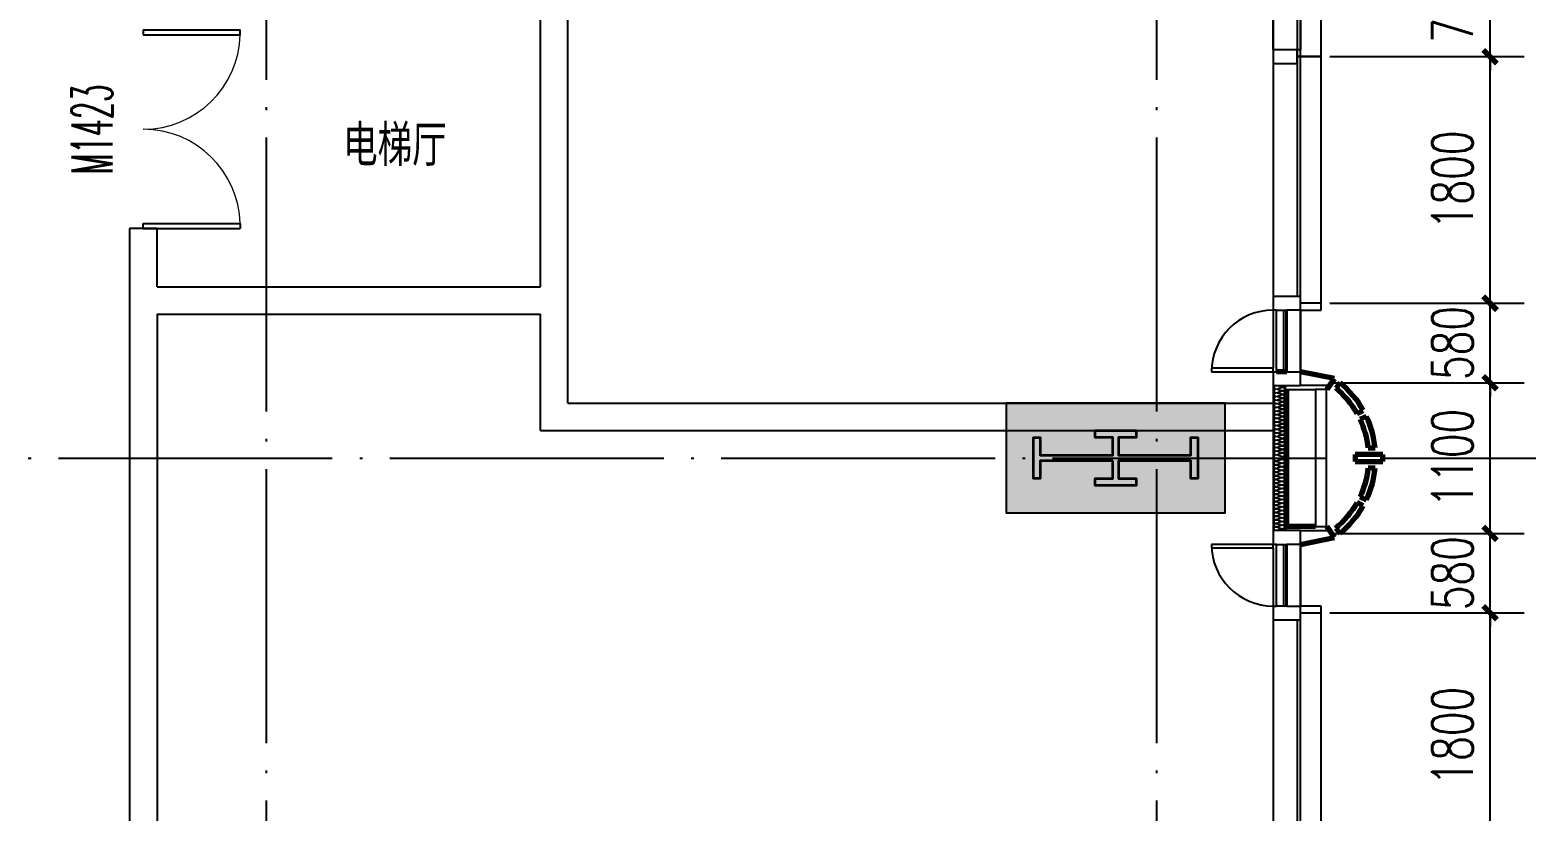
# Model space of a CAD drawing. Header units: millimetres. Extents: x 11476074 to 24729458, y -1239991 to 2813188.
# Drawn here: x 12596069 to 12606994, y 386337 to 392038 of the extents above; entities that cross this region are included whole.
import ezdxf

# ---------------------------------------------------------------- set-up
doc = ezdxf.new("R2010")
doc.units = ezdxf.units.MM
doc.header["$LTSCALE"] = 1000
doc.linetypes.add('DOTE', pattern=[2.42, 2, -0.2, 0.02, -0.2])
for name, color, linetype in [('A-ANNO-DIMS', 3, 'Continuous'), ('A-ANNO-TEXT', 7, 'Continuous'), ('A-AXIS', 18, 'DOTE'), ('A-DETL-0001', 1, 'Continuous'), ('A-DOOR', 2, 'Continuous'), ('A-GLAZ', 4, 'Continuous'), ('A-WALL', 5, 'Continuous'), ('A-WIND-IDEN', 211, 'Continuous'), ('CURTWALL', 4, 'Continuous'), ('G-RCZ-CONLine', 5, 'Continuous'), ('PUB_HATCH', 8, 'Continuous'), ('排水沟', 133, 'Continuous')]:
    doc.layers.add(name, color=color, linetype=linetype)
for name, color, linetype, lineweight in [('A-GENM', 2, 'Continuous', 70), ('A-GENM-PROJ', 2, 'Continuous', 25), ('A-GLAZ-PROJ', 2, 'Continuous', 25), ('钢柱', 51, 'Continuous', 35)]:
    doc.layers.add(name, color=color, linetype=linetype, lineweight=lineweight)
doc.styles.add('_TCH_DIM_T3', font='SIMPLEX', dxfattribs={"width": 0.705882, "bigfont": 'GBCBIG'})
doc.styles.add('_TCH_WINDOW', font='SIMPLEX', dxfattribs={"width": 0.7, "bigfont": 'GBCBIG'})
doc.styles.add('TITXV', font='', dxfattribs={"width": 0.7})
doc.styles.get('TITXV').set_extended_font_data('SimSun')
doc.dimstyles.new('_TCH_ARCH&&100', dxfattribs={"dimtxt": 297.5, "dimasz": 100, "dimexe": 250, "dimexo": 300, "dimgap": 126.25, "dimtad": 1, "dimdec": 0, "dimzin": 0, "dimdsep": 46, "dimtxsty": '_TCH_DIM_T3', "dimblk": 'ARCHTICK', "dimcen": 0.09, "dimclrt": 7, "dimazin": 2, "dimtfac": 1, "dimtdec": 0, "dimtix": 1, "dimtmove": 2, "dimatfit": 3, "dimfxl": 0, "dimtolj": 1, "dimtzin": 0, "dimarcsym": 0})

# ---------------------------------------------------------------- blocks, each defined once
blk = doc.blocks.new('_ArchTick')
at = {"color": 0, "linetype": 'ByBlock', "const_width": 0.4}
blk.add_lwpolyline([(-0.5, -0.5), (0.5, 0.5)], dxfattribs=at)
blk = doc.blocks.new('*D5844')
at = {"layer": 'A-ANNO-DIMS', "color": 0, "lineweight": -2, "transparency": 16777216}
for p, q in [((12605840, 690189), (12607261, 690189)), ((12607011, 688389), (12607011, 690189)), ((12605840, 688389), (12607261, 688389))]:
    blk.add_line(p, q, dxfattribs=at)
at = {"layer": 'Defpoints', "color": 0, "transparency": 16777216}
for p in [(12605540, 690189), (12607011, 690189), (12605540, 688389)]:
    blk.add_point(p, dxfattribs=at)
at = {"layer": 'A-ANNO-DIMS', "color": 0, "lineweight": -2, "transparency": 16777216, "xscale": 100, "yscale": 100, "zscale": 100}
for p, rotation in [((12607011, 690189), 90), ((12607011, 688389), 270)]:
    blk.add_blockref('_ArchTick', p, dxfattribs=dict(at, rotation=rotation))
at = {"layer": 'A-ANNO-DIMS', "color": 7, "transparency": 16777216, "insert": (12606736, 689289), "char_height": 297.5, "attachment_point": 5, "rotation": 90, "style": '_TCH_DIM_T3'}
blk.add_mtext('\\A1;1800', dxfattribs=at)
blk = doc.blocks.new('*D5845')
at = {"layer": 'A-ANNO-DIMS', "color": 0, "lineweight": -2, "transparency": 16777216}
for p, q in [((12607011, 690769), (12607011, 690869)), ((12605840, 690769), (12607261, 690769)), ((12607011, 690189), (12607011, 690769)), ((12605840, 690189), (12607261, 690189)), ((12607011, 690189), (12607011, 690089))]:
    blk.add_line(p, q, dxfattribs=at)
at = {"layer": 'Defpoints', "color": 0, "transparency": 16777216}
for p in [(12605540, 690769), (12607011, 690769), (12605540, 690189)]:
    blk.add_point(p, dxfattribs=at)
at = {"layer": 'A-ANNO-DIMS', "color": 0, "lineweight": -2, "transparency": 16777216, "xscale": 100, "yscale": 100, "zscale": 100}
for p, rotation in [((12607011, 690769), 270), ((12607011, 690189), 90)]:
    blk.add_blockref('_ArchTick', p, dxfattribs=dict(at, rotation=rotation))
at = {"layer": 'A-ANNO-DIMS', "color": 7, "transparency": 16777216, "insert": (12606736, 690479), "char_height": 297.5, "attachment_point": 5, "rotation": 90, "style": '_TCH_DIM_T3'}
blk.add_mtext('\\A1;580', dxfattribs=at)
blk = doc.blocks.new('*D5846')
at = {"layer": 'A-ANNO-DIMS', "color": 0, "lineweight": -2, "transparency": 16777216}
for p, q in [((12605840, 691869), (12607261, 691869)), ((12607011, 690769), (12607011, 691869)), ((12605840, 690769), (12607261, 690769))]:
    blk.add_line(p, q, dxfattribs=at)
at = {"layer": 'Defpoints', "color": 0, "transparency": 16777216}
for p in [(12605540, 691869), (12607011, 691869), (12605540, 690769)]:
    blk.add_point(p, dxfattribs=at)
at = {"layer": 'A-ANNO-DIMS', "color": 0, "lineweight": -2, "transparency": 16777216, "xscale": 100, "yscale": 100, "zscale": 100}
for p, rotation in [((12607011, 691869), 90), ((12607011, 690769), 270)]:
    blk.add_blockref('_ArchTick', p, dxfattribs=dict(at, rotation=rotation))
at = {"layer": 'A-ANNO-DIMS', "color": 7, "transparency": 16777216, "insert": (12606736, 691319), "char_height": 297.5, "attachment_point": 5, "rotation": 90, "style": '_TCH_DIM_T3'}
blk.add_mtext('\\A1;1100', dxfattribs=at)
blk = doc.blocks.new('*D5847')
at = {"layer": 'A-ANNO-DIMS', "color": 0, "lineweight": -2, "transparency": 16777216}
for p, q in [((12607011, 692449), (12607011, 692549)), ((12605840, 692449), (12607261, 692449)), ((12607011, 691869), (12607011, 692449)), ((12605840, 691869), (12607261, 691869)), ((12607011, 691869), (12607011, 691769))]:
    blk.add_line(p, q, dxfattribs=at)
at = {"layer": 'Defpoints', "color": 0, "transparency": 16777216}
for p in [(12605540, 692449), (12607011, 692449), (12605540, 691869)]:
    blk.add_point(p, dxfattribs=at)
at = {"layer": 'A-ANNO-DIMS', "color": 0, "lineweight": -2, "transparency": 16777216, "xscale": 100, "yscale": 100, "zscale": 100}
for p, rotation in [((12607011, 692449), 270), ((12607011, 691869), 90)]:
    blk.add_blockref('_ArchTick', p, dxfattribs=dict(at, rotation=rotation))
at = {"layer": 'A-ANNO-DIMS', "color": 7, "transparency": 16777216, "insert": (12606736, 692159), "char_height": 297.5, "attachment_point": 5, "rotation": 90, "style": '_TCH_DIM_T3'}
blk.add_mtext('\\A1;580', dxfattribs=at)
blk = doc.blocks.new('*D5848')
at = {"layer": 'A-ANNO-DIMS', "color": 0, "lineweight": -2, "transparency": 16777216}
for p, q in [((12605840, 694249), (12607261, 694249)), ((12607011, 692449), (12607011, 694249)), ((12605840, 692449), (12607261, 692449))]:
    blk.add_line(p, q, dxfattribs=at)
at = {"layer": 'Defpoints', "color": 0, "transparency": 16777216}
for p in [(12605540, 694249), (12607011, 694249), (12605540, 692449)]:
    blk.add_point(p, dxfattribs=at)
at = {"layer": 'A-ANNO-DIMS', "color": 0, "lineweight": -2, "transparency": 16777216, "xscale": 100, "yscale": 100, "zscale": 100}
for p, rotation in [((12607011, 694249), 90), ((12607011, 692449), 270)]:
    blk.add_blockref('_ArchTick', p, dxfattribs=dict(at, rotation=rotation))
at = {"layer": 'A-ANNO-DIMS', "color": 7, "transparency": 16777216, "insert": (12606736, 693349), "char_height": 297.5, "attachment_point": 5, "rotation": 90, "style": '_TCH_DIM_T3'}
blk.add_mtext('\\A1;1800', dxfattribs=at)
blk = doc.blocks.new('*D5849')
at = {"layer": 'A-ANNO-DIMS', "color": 0, "lineweight": -2, "transparency": 16777216}
for p, q in [((12607011, 694989), (12607011, 695089)), ((12605840, 694989), (12607261, 694989)), ((12607011, 694249), (12607011, 694989)), ((12605840, 694249), (12607261, 694249)), ((12607011, 694249), (12607011, 694149))]:
    blk.add_line(p, q, dxfattribs=at)
at = {"layer": 'Defpoints', "color": 0, "transparency": 16777216}
for p in [(12605540, 694989), (12607011, 694989), (12605540, 694249)]:
    blk.add_point(p, dxfattribs=at)
at = {"layer": 'A-ANNO-DIMS', "color": 0, "lineweight": -2, "transparency": 16777216, "xscale": 100, "yscale": 100, "zscale": 100}
for p, rotation in [((12607011, 694989), 270), ((12607011, 694249), 90)]:
    blk.add_blockref('_ArchTick', p, dxfattribs=dict(at, rotation=rotation))
at = {"layer": 'A-ANNO-DIMS', "color": 7, "transparency": 16777216, "insert": (12606736, 694619), "char_height": 297.5, "attachment_point": 5, "rotation": 90, "style": '_TCH_DIM_T3'}
blk.add_mtext('\\A1;740', dxfattribs=at)
blk = doc.blocks.new('FO-Exterior Column FULL - FO-Exterior Column FULL-4205893-850_L52 HOTEL')
at = {"layer": 'A-GENM'}
for p, q in [((-500, 110), (-500, 100)), ((-500, -110), (-500, 110)), ((630, 100), (630, 175)), ((-630, 0), (-580, -249)), ((-500, 100), (500, 100)), ((580, -249), (630, 0)), ((-580, -249), (-502, -194)), ((502, -194), (580, -249)), ((-511, -258), (-550, -289)), ((550, -289), (511, -258)), ((-348, -458), (-324, -414)), ((-283, -436), (-304, -481)), ((25, -400), (-25, -400)), ((-25, -400), (-25, -600)), ((25, -600), (25, -400)), ((304, -481), (283, -436)), ((324, -414), (348, -458)), ((-75, -545), (-75, -495)), ((75, -495), (75, -545)), ((-25, -600), (25, -600))]:
    blk.add_line(p, q, dxfattribs=at)
for centre, radius, start, end in [((-505, -190), 5, 305.3214, 316.3661), ((-505, -190), 5, 349.0665, 0), ((0, 162), 711, 219.3894, 240.6554), ((0, 162), 661, 219.3893, 240.6554), ((0, 162), 661, 299.3446, 320.6107), ((0, 162), 711, 299.3446, 320.6106), ((0, 162), 661, 244.6842, 263.483), ((0, 162), 661, 276.517, 295.3158), ((0, 162), 711, 244.6842, 263.943), ((0, 162), 711, 276.057, 295.3158)]:
    blk.add_arc(centre, radius, start, end, dxfattribs=at)
blk = doc.blocks.new('FO-Vision _ Louver_updated - 150 Spacing -HOTEL 1000 SPAN-4956731-850_L52 HOTEL')
at = {"layer": 'A-GENM-PROJ'}
blk.add_line((1125, 0), (675, 0), dxfattribs=at)
at = {"layer": 'A-GLAZ'}
for p, q in [((1125, 125), (675, 125)), ((-1175, 25), (-1125, 25)), ((575, 25), (-1175, 25)), ((-1175, 25), (-1175, 0)), ((-1175, 0), (625, 0)), ((625, 0), (625, -150)), ((675, 105), (1125, 105)), ((675, -150), (675, 0)), ((625, -150), (675, -150))]:
    blk.add_line(p, q, dxfattribs=at)
at = {"layer": 'A-GLAZ-PROJ'}
for p, q in [((575, 200), (-1125, 200)), ((-1175, -150), (-1175, 0)), ((-1175, -150), (625, -150))]:
    blk.add_line(p, q, dxfattribs=at)
blk = doc.blocks.new('FO-Vision _ Louver_updated - 150 Spacing -HOTEL 1000 SPAN-4956676-850_L52 HOTEL')
at = {"layer": 'A-GENM-PROJ'}
blk.add_line((675, 0), (1125, 0), dxfattribs=at)
at = {"layer": 'A-GLAZ'}
for p, q in [((675, 150), (625, 150)), ((625, 150), (625, 0)), ((675, 0), (675, 150)), ((625, 0), (-1175, 0)), ((-1175, 0), (-1175, -25)), ((-1125, -25), (-1175, -25)), ((-1175, -25), (575, -25)), ((1125, -105), (675, -105)), ((675, -125), (1125, -125))]:
    blk.add_line(p, q, dxfattribs=at)
at = {"layer": 'A-GLAZ-PROJ'}
for p, q in [((-1175, 0), (-1175, 150)), ((625, 150), (-1175, 150)), ((-1125, -200), (575, -200))]:
    blk.add_line(p, q, dxfattribs=at)
blk = doc.blocks.new('FO-Vision Panels - 1000 spandrel-4496464-850_L52 HOTEL')
at = {"layer": 'A-GLAZ'}
for p, q in [((-370, 25), (-320, 25)), ((370, 25), (-370, 25)), ((-370, 25), (-370, 0)), ((-370, 0), (370, 0)), ((320, 25), (370, 25)), ((370, 0), (370, 25))]:
    blk.add_line(p, q, dxfattribs=at)
at = {"layer": 'A-GLAZ-PROJ'}
for p, q in [((320, 200), (-320, 200)), ((-370, -150), (-370, 0)), ((370, 0), (370, -150)), ((-370, -150), (370, -150))]:
    blk.add_line(p, q, dxfattribs=at)
blk = doc.blocks.new('GP_POLY FOSHAN_SHELL_rvt-2-200_L05-13_ 16-25')
at = {"layer": 'A-DETL-0001'}
for p, q in [((-14675, 45280), (-14850, 45280)), ((-14850, 45280), (-14850, 45180)), ((-14675, 45180), (-14675, 45280)), ((-14850, 45180), (-14675, 45180)), ((-14650, 43480), (-14850, 43480)), ((-14850, 43480), (-14850, 43380)), ((-14825, 43380), (-14850, 43380)), ((-14850, 43380), (-14850, 42955)), ((-14825, 43380), (-14750, 43380)), ((-14825, 42930), (-14825, 43380)), ((-14750, 43380), (-14750, 42930)), ((-14650, 43380), (-14750, 43380)), ((-14650, 43380), (-14650, 43480)), ((-14650, 42930), (-14650, 43380)), ((-14850, 42955), (-15300, 42955)), ((-15300, 42955), (-15300, 42930)), ((-14850, 42930), (-14850, 42955)), ((-15300, 42930), (-14850, 42930)), ((-14850, 42930), (-14850, 42830)), ((-14850, 42930), (-14825, 42930)), ((-14850, 42830), (-14850, 42300)), ((-14850, 42830), (-14650, 42830)), ((-14750, 42930), (-14825, 42930)), ((-14750, 42930), (-14825, 42930)), ((-14760, 42300), (-14760, 42830)), ((-14750, 42930), (-14650, 42930)), ((-14750, 42930), (-14650, 42930)), ((-14650, 42830), (-14650, 42930)), ((-14437, 42830), (-14650, 42830)), ((-14458, 42800), (-14437, 42830)), ((-14760, 42800), (-14540, 42800)), ((-14460, 42800), (-14540, 42800)), ((-14540, 42800), (-14540, 42300)), ((-14460, 42800), (-14458, 42800)), ((-14460, 42300), (-14460, 42800)), ((-14850, 42300), (-14850, 41770)), ((-14760, 41770), (-14760, 42300)), ((-14540, 42300), (-14540, 41800)), ((-14460, 41800), (-14460, 42300)), ((-14650, 41770), (-14850, 41770)), ((-14850, 41770), (-14850, 41670)), ((-14540, 41800), (-14760, 41800)), ((-14650, 41770), (-14437, 41770)), ((-14650, 41670), (-14650, 41770)), ((-14540, 41800), (-14460, 41800)), ((-14458, 41800), (-14460, 41800)), ((-14437, 41770), (-14458, 41800)), ((-15300, 41670), (-15300, 41645)), ((-14850, 41670), (-15300, 41670)), ((-15300, 41645), (-14850, 41645)), ((-14825, 41670), (-14850, 41670)), ((-14850, 41645), (-14850, 41670)), ((-14850, 41645), (-14850, 41220)), ((-14825, 41670), (-14750, 41670)), ((-14825, 41220), (-14825, 41670)), ((-14650, 41670), (-14750, 41670)), ((-14750, 41670), (-14750, 41220)), ((-14650, 41220), (-14650, 41670)), ((-14850, 41220), (-14850, 41120)), ((-14850, 41220), (-14825, 41220)), ((-14750, 41220), (-14825, 41220)), ((-14750, 41220), (-14650, 41220)), ((-14650, 41120), (-14650, 41220)), ((-14850, 41120), (-14650, 41120))]:
    blk.add_line(p, q, dxfattribs=at)
for centre, start, end in [((-14850, 42930), 90, 179.9851), ((-14850, 41670), 180.0149, 270)]:
    blk.add_arc(centre, 450, start, end, dxfattribs=at)
for points in [[(-14832, 42830), (-14838, 42830), (-14852, 42817), (-14838, 42803), (-14832, 42803)], [(-14778, 42817), (-14797, 42817), (-14813, 42830), (-14832, 42830)], [(-14765, 42830), (-14765, 42824), (-14772, 42817), (-14778, 42817)], [(-14832, 42803), (-14838, 42803), (-14852, 42790), (-14838, 42777), (-14832, 42777)], [(-14832, 42777), (-14838, 42777), (-14852, 42763), (-14838, 42750), (-14832, 42750)], [(-14832, 42750), (-14838, 42750), (-14852, 42737), (-14838, 42723), (-14832, 42723)], [(-14832, 42723), (-14838, 42723), (-14852, 42710), (-14838, 42697), (-14832, 42697)], [(-14832, 42803), (-14813, 42803), (-14797, 42817), (-14778, 42817)], [(-14778, 42790), (-14797, 42790), (-14813, 42803), (-14832, 42803)], [(-14832, 42777), (-14813, 42777), (-14797, 42790), (-14778, 42790)], [(-14778, 42763), (-14797, 42763), (-14813, 42777), (-14832, 42777)], [(-14832, 42750), (-14813, 42750), (-14797, 42763), (-14778, 42763)], [(-14778, 42737), (-14797, 42737), (-14813, 42750), (-14832, 42750)], [(-14832, 42723), (-14813, 42723), (-14797, 42737), (-14778, 42737)], [(-14778, 42710), (-14797, 42710), (-14813, 42723), (-14832, 42723)], [(-14778, 42817), (-14772, 42817), (-14758, 42803), (-14772, 42790), (-14778, 42790)], [(-14778, 42790), (-14772, 42790), (-14758, 42777), (-14772, 42763), (-14778, 42763)], [(-14778, 42763), (-14772, 42763), (-14758, 42750), (-14772, 42737), (-14778, 42737)], [(-14778, 42737), (-14772, 42737), (-14758, 42723), (-14772, 42710), (-14778, 42710)], [(-14832, 42697), (-14838, 42697), (-14852, 42683), (-14838, 42670), (-14832, 42670)], [(-14832, 42670), (-14838, 42670), (-14852, 42657), (-14838, 42643), (-14832, 42643)], [(-14832, 42643), (-14838, 42643), (-14852, 42630), (-14838, 42617), (-14832, 42617)], [(-14832, 42617), (-14838, 42617), (-14852, 42603), (-14838, 42590), (-14832, 42590)], [(-14832, 42697), (-14813, 42697), (-14797, 42710), (-14778, 42710)], [(-14778, 42683), (-14797, 42683), (-14813, 42697), (-14832, 42697)], [(-14832, 42670), (-14813, 42670), (-14797, 42683), (-14778, 42683)], [(-14778, 42657), (-14797, 42657), (-14813, 42670), (-14832, 42670)], [(-14832, 42643), (-14813, 42643), (-14797, 42657), (-14778, 42657)], [(-14778, 42630), (-14797, 42630), (-14813, 42643), (-14832, 42643)], [(-14832, 42617), (-14813, 42617), (-14797, 42630), (-14778, 42630)], [(-14778, 42603), (-14797, 42603), (-14813, 42617), (-14832, 42617)], [(-14778, 42710), (-14772, 42710), (-14758, 42697), (-14772, 42683), (-14778, 42683)], [(-14778, 42683), (-14772, 42683), (-14758, 42670), (-14772, 42657), (-14778, 42657)], [(-14778, 42657), (-14772, 42657), (-14758, 42643), (-14772, 42630), (-14778, 42630)], [(-14778, 42630), (-14772, 42630), (-14758, 42617), (-14772, 42603), (-14778, 42603)], [(-14832, 42590), (-14838, 42590), (-14852, 42577), (-14838, 42563), (-14832, 42563)], [(-14832, 42563), (-14838, 42563), (-14852, 42550), (-14838, 42537), (-14832, 42537)], [(-14832, 42537), (-14838, 42537), (-14852, 42523), (-14838, 42510), (-14832, 42510)], [(-14832, 42510), (-14838, 42510), (-14852, 42497), (-14838, 42483), (-14832, 42483)], [(-14832, 42590), (-14813, 42590), (-14797, 42603), (-14778, 42603)], [(-14778, 42577), (-14797, 42577), (-14813, 42590), (-14832, 42590)], [(-14832, 42563), (-14813, 42563), (-14797, 42577), (-14778, 42577)], [(-14778, 42550), (-14797, 42550), (-14813, 42563), (-14832, 42563)], [(-14832, 42537), (-14813, 42537), (-14797, 42550), (-14778, 42550)], [(-14778, 42523), (-14797, 42523), (-14813, 42537), (-14832, 42537)], [(-14832, 42510), (-14813, 42510), (-14797, 42523), (-14778, 42523)], [(-14778, 42497), (-14797, 42497), (-14813, 42510), (-14832, 42510)], [(-14778, 42603), (-14772, 42603), (-14758, 42590), (-14772, 42577), (-14778, 42577)], [(-14778, 42577), (-14772, 42577), (-14758, 42563), (-14772, 42550), (-14778, 42550)], [(-14778, 42550), (-14772, 42550), (-14758, 42537), (-14772, 42523), (-14778, 42523)], [(-14778, 42523), (-14772, 42523), (-14758, 42510), (-14772, 42497), (-14778, 42497)], [(-14832, 42483), (-14838, 42483), (-14852, 42470), (-14838, 42457), (-14832, 42457)], [(-14832, 42457), (-14838, 42457), (-14852, 42443), (-14838, 42430), (-14832, 42430)], [(-14832, 42430), (-14838, 42430), (-14852, 42417), (-14838, 42403), (-14832, 42403)], [(-14832, 42403), (-14838, 42403), (-14852, 42390), (-14838, 42377), (-14832, 42377)], [(-14832, 42483), (-14813, 42483), (-14797, 42497), (-14778, 42497)], [(-14778, 42470), (-14797, 42470), (-14813, 42483), (-14832, 42483)], [(-14832, 42457), (-14813, 42457), (-14797, 42470), (-14778, 42470)], [(-14778, 42443), (-14797, 42443), (-14813, 42457), (-14832, 42457)], [(-14832, 42430), (-14813, 42430), (-14797, 42443), (-14778, 42443)], [(-14778, 42417), (-14797, 42417), (-14813, 42430), (-14832, 42430)], [(-14832, 42403), (-14813, 42403), (-14797, 42417), (-14778, 42417)], [(-14778, 42390), (-14797, 42390), (-14813, 42403), (-14832, 42403)], [(-14832, 42377), (-14813, 42377), (-14797, 42390), (-14778, 42390)], [(-14778, 42497), (-14772, 42497), (-14758, 42483), (-14772, 42470), (-14778, 42470)], [(-14778, 42470), (-14772, 42470), (-14758, 42457), (-14772, 42443), (-14778, 42443)], [(-14778, 42443), (-14772, 42443), (-14758, 42430), (-14772, 42417), (-14778, 42417)], [(-14778, 42417), (-14772, 42417), (-14758, 42403), (-14772, 42390), (-14778, 42390)], [(-14778, 42390), (-14772, 42390), (-14758, 42377), (-14772, 42363), (-14778, 42363)], [(-14832, 42377), (-14838, 42377), (-14852, 42363), (-14838, 42350), (-14832, 42350)], [(-14832, 42350), (-14838, 42350), (-14852, 42337), (-14838, 42323), (-14832, 42323)], [(-14832, 42323), (-14838, 42323), (-14845, 42316), (-14845, 42310)], [(-14832, 42277), (-14838, 42277), (-14845, 42284), (-14845, 42290)], [(-14778, 42363), (-14797, 42363), (-14813, 42377), (-14832, 42377)], [(-14832, 42350), (-14813, 42350), (-14797, 42363), (-14778, 42363)], [(-14778, 42337), (-14797, 42337), (-14813, 42350), (-14832, 42350)], [(-14832, 42323), (-14813, 42323), (-14797, 42337), (-14778, 42337)], [(-14778, 42310), (-14797, 42310), (-14813, 42323), (-14832, 42323)], [(-14778, 42290), (-14797, 42290), (-14813, 42277), (-14832, 42277)], [(-14778, 42363), (-14772, 42363), (-14758, 42350), (-14772, 42337), (-14778, 42337)], [(-14778, 42337), (-14772, 42337), (-14758, 42323), (-14772, 42310), (-14778, 42310)], [(-14778, 42263), (-14772, 42263), (-14758, 42277), (-14772, 42290), (-14778, 42290)], [(-14832, 42250), (-14838, 42250), (-14852, 42263), (-14838, 42277), (-14832, 42277)], [(-14832, 42223), (-14838, 42223), (-14852, 42237), (-14838, 42250), (-14832, 42250)], [(-14832, 42197), (-14838, 42197), (-14852, 42210), (-14838, 42223), (-14832, 42223)], [(-14832, 42170), (-14838, 42170), (-14852, 42183), (-14838, 42197), (-14832, 42197)], [(-14832, 42277), (-14813, 42277), (-14797, 42263), (-14778, 42263)], [(-14778, 42263), (-14797, 42263), (-14813, 42250), (-14832, 42250)], [(-14832, 42250), (-14813, 42250), (-14797, 42237), (-14778, 42237)], [(-14778, 42237), (-14797, 42237), (-14813, 42223), (-14832, 42223)], [(-14832, 42223), (-14813, 42223), (-14797, 42210), (-14778, 42210)], [(-14778, 42210), (-14797, 42210), (-14813, 42197), (-14832, 42197)], [(-14832, 42197), (-14813, 42197), (-14797, 42183), (-14778, 42183)], [(-14778, 42183), (-14797, 42183), (-14813, 42170), (-14832, 42170)], [(-14778, 42237), (-14772, 42237), (-14758, 42250), (-14772, 42263), (-14778, 42263)], [(-14778, 42210), (-14772, 42210), (-14758, 42223), (-14772, 42237), (-14778, 42237)], [(-14778, 42183), (-14772, 42183), (-14758, 42197), (-14772, 42210), (-14778, 42210)], [(-14778, 42157), (-14772, 42157), (-14758, 42170), (-14772, 42183), (-14778, 42183)], [(-14832, 42143), (-14838, 42143), (-14852, 42157), (-14838, 42170), (-14832, 42170)], [(-14832, 42117), (-14838, 42117), (-14852, 42130), (-14838, 42143), (-14832, 42143)], [(-14832, 42090), (-14838, 42090), (-14852, 42103), (-14838, 42117), (-14832, 42117)], [(-14832, 42063), (-14838, 42063), (-14852, 42077), (-14838, 42090), (-14832, 42090)], [(-14832, 42037), (-14838, 42037), (-14852, 42050), (-14838, 42063), (-14832, 42063)], [(-14832, 42170), (-14813, 42170), (-14797, 42157), (-14778, 42157)], [(-14778, 42157), (-14797, 42157), (-14813, 42143), (-14832, 42143)], [(-14832, 42143), (-14813, 42143), (-14797, 42130), (-14778, 42130)], [(-14778, 42130), (-14797, 42130), (-14813, 42117), (-14832, 42117)], [(-14832, 42117), (-14813, 42117), (-14797, 42103), (-14778, 42103)], [(-14778, 42103), (-14797, 42103), (-14813, 42090), (-14832, 42090)], [(-14832, 42090), (-14813, 42090), (-14797, 42077), (-14778, 42077)], [(-14778, 42077), (-14797, 42077), (-14813, 42063), (-14832, 42063)], [(-14832, 42063), (-14813, 42063), (-14797, 42050), (-14778, 42050)], [(-14778, 42130), (-14772, 42130), (-14758, 42143), (-14772, 42157), (-14778, 42157)], [(-14778, 42103), (-14772, 42103), (-14758, 42117), (-14772, 42130), (-14778, 42130)], [(-14778, 42077), (-14772, 42077), (-14758, 42090), (-14772, 42103), (-14778, 42103)], [(-14778, 42050), (-14772, 42050), (-14758, 42063), (-14772, 42077), (-14778, 42077)], [(-14832, 42010), (-14838, 42010), (-14852, 42023), (-14838, 42037), (-14832, 42037)], [(-14832, 41983), (-14838, 41983), (-14852, 41997), (-14838, 42010), (-14832, 42010)], [(-14832, 41957), (-14838, 41957), (-14852, 41970), (-14838, 41983), (-14832, 41983)], [(-14832, 41930), (-14838, 41930), (-14852, 41943), (-14838, 41957), (-14832, 41957)], [(-14778, 42050), (-14797, 42050), (-14813, 42037), (-14832, 42037)], [(-14832, 42037), (-14813, 42037), (-14797, 42023), (-14778, 42023)], [(-14778, 42023), (-14797, 42023), (-14813, 42010), (-14832, 42010)], [(-14832, 42010), (-14813, 42010), (-14797, 41997), (-14778, 41997)], [(-14778, 41997), (-14797, 41997), (-14813, 41983), (-14832, 41983)], [(-14832, 41983), (-14813, 41983), (-14797, 41970), (-14778, 41970)], [(-14778, 41970), (-14797, 41970), (-14813, 41957), (-14832, 41957)], [(-14832, 41957), (-14813, 41957), (-14797, 41943), (-14778, 41943)], [(-14778, 42023), (-14772, 42023), (-14758, 42037), (-14772, 42050), (-14778, 42050)], [(-14778, 41997), (-14772, 41997), (-14758, 42010), (-14772, 42023), (-14778, 42023)], [(-14778, 41970), (-14772, 41970), (-14758, 41983), (-14772, 41997), (-14778, 41997)], [(-14778, 41943), (-14772, 41943), (-14758, 41957), (-14772, 41970), (-14778, 41970)], [(-14832, 41903), (-14838, 41903), (-14852, 41917), (-14838, 41930), (-14832, 41930)], [(-14832, 41877), (-14838, 41877), (-14852, 41890), (-14838, 41903), (-14832, 41903)], [(-14832, 41850), (-14838, 41850), (-14852, 41863), (-14838, 41877), (-14832, 41877)], [(-14832, 41823), (-14838, 41823), (-14852, 41837), (-14838, 41850), (-14832, 41850)], [(-14778, 41943), (-14797, 41943), (-14813, 41930), (-14832, 41930)], [(-14832, 41930), (-14813, 41930), (-14797, 41917), (-14778, 41917)], [(-14778, 41917), (-14797, 41917), (-14813, 41903), (-14832, 41903)], [(-14832, 41903), (-14813, 41903), (-14797, 41890), (-14778, 41890)], [(-14778, 41890), (-14797, 41890), (-14813, 41877), (-14832, 41877)], [(-14832, 41877), (-14813, 41877), (-14797, 41863), (-14778, 41863)], [(-14778, 41863), (-14797, 41863), (-14813, 41850), (-14832, 41850)], [(-14832, 41850), (-14813, 41850), (-14797, 41837), (-14778, 41837)], [(-14778, 41917), (-14772, 41917), (-14758, 41930), (-14772, 41943), (-14778, 41943)], [(-14778, 41890), (-14772, 41890), (-14758, 41903), (-14772, 41917), (-14778, 41917)], [(-14778, 41863), (-14772, 41863), (-14758, 41877), (-14772, 41890), (-14778, 41890)], [(-14778, 41837), (-14772, 41837), (-14758, 41850), (-14772, 41863), (-14778, 41863)], [(-14832, 41797), (-14838, 41797), (-14852, 41810), (-14838, 41823), (-14832, 41823)], [(-14832, 41770), (-14838, 41770), (-14852, 41783), (-14838, 41797), (-14832, 41797)], [(-14778, 41837), (-14797, 41837), (-14813, 41823), (-14832, 41823)], [(-14832, 41823), (-14813, 41823), (-14797, 41810), (-14778, 41810)], [(-14778, 41810), (-14797, 41810), (-14813, 41797), (-14832, 41797)], [(-14832, 41797), (-14813, 41797), (-14797, 41783), (-14778, 41783)], [(-14778, 41783), (-14797, 41783), (-14813, 41770), (-14832, 41770)], [(-14778, 41810), (-14772, 41810), (-14758, 41823), (-14772, 41837), (-14778, 41837)], [(-14778, 41783), (-14772, 41783), (-14758, 41797), (-14772, 41810), (-14778, 41810)], [(-14765, 41770), (-14765, 41776), (-14772, 41783), (-14778, 41783)]]:
    blk.add_open_spline(points, degree=3, dxfattribs=at)
at = {"layer": 'A-GENM-PROJ', "rotation": 90}
blk.add_blockref('FO-Exterior Column FULL - FO-Exterior Column FULL-4205893-850_L52 HOTEL', (-14650, 42300), dxfattribs=at)
at = {"layer": 'A-GLAZ-PROJ'}
for name, p, rotation in [('FO-Vision Panels - 1000 spandrel-4496464-850_L52 HOTEL', (-14650, 45600), 90), ('FO-Vision _ Louver_updated - 150 Spacing -HOTEL 1000 SPAN-4956676-850_L52 HOTEL', (-14650, 44055), 270), ('FO-Vision _ Louver_updated - 150 Spacing -HOTEL 1000 SPAN-4956731-850_L52 HOTEL', (-14650, 40545), 90)]:
    blk.add_blockref(name, p, dxfattribs=dict(at, rotation=rotation))
blk = doc.blocks.new('GP_POLY FOSHAN_SHELL_rvt-3-200_L06-13_16-26')
at = {"layer": 'CURTWALL'}
blk.add_lwpolyline([(-14850, 45920), (-14650, 45920), (-14650, 45280), (-14850, 45280)], close=True, dxfattribs=at)
blk.add_blockref('GP_POLY FOSHAN_SHELL_rvt-2-200_L05-13_ 16-25', (0, 0))
blk = doc.blocks.new('A$C74AF65BF')
at = {"layer": 'PUB_HATCH'}
h = blk.add_hatch(color=256, dxfattribs=at)
h.dxf.hatch_style = 1
h.paths.add_polyline_path([(-7000, -4600), (-7000, -5400), (-5400, -5400), (-5400, -4600)])
h.paths.add_polyline_path([(-7000, -11200), (-7000, -12000), (-5400, -12000), (-5400, -11200)])
h.paths.add_polyline_path([(-7000, -17800), (-7000, -18600), (-5400, -18600), (-5400, -17800)])
h.paths.add_polyline_path([(9400, -33850), (9400, -32050), (10550, -32050), (10550, -33850)])
h.paths.add_polyline_path([(9400, -10950), (9400, -9150), (10550, -9150), (10550, -10950)])
h.paths.add_polyline_path([(22350, -33850), (22350, -32050), (23600, -32050), (23600, -33850)])
h.paths.add_polyline_path([(22350, -10950), (22350, -9150), (23600, -9150), (23600, -10950)])
h.paths.add_polyline_path([(-7000, -24400), (-7000, -25200), (-5400, -25200), (-5400, -24400)])
h.paths.add_polyline_path([(-7000, -31000), (-7000, -31800), (-5400, -31800), (-5400, -31000)])
h.paths.add_polyline_path([(-7000, -37600), (-7000, -38400), (-5400, -38400), (-5400, -37600)])
h.paths.add_polyline_path([(38400, -4600), (38400, -5400), (40000, -5400), (40000, -4600)])
h.paths.add_polyline_path([(38400, -11200), (38400, -12000), (40000, -12000), (40000, -11200)])
h.paths.add_polyline_path([(38400, -17800), (38400, -18600), (40000, -18600), (40000, -17800)])
h.paths.add_polyline_path([(38400, -24400), (38400, -25200), (40000, -25200), (40000, -24400)])
h.paths.add_polyline_path([(38400, -31000), (38400, -31800), (40000, -31800), (40000, -31000)])
h.paths.add_polyline_path([(38400, -37600), (38400, -38400), (40000, -38400), (40000, -37600)])
h.paths.add_polyline_path([(33400, -41900), (32600, -41900), (32600, -43500), (33400, -43500)])
h.paths.add_polyline_path([(26800, -41900), (26000, -41900), (26000, -43500), (26800, -43500)])
h.paths.add_polyline_path([(20200, -41900), (19400, -41900), (19400, -43500), (20200, -43500)])
h.paths.add_polyline_path([(13600, -41900), (12800, -41900), (12800, -43500), (13600, -43500)])
h.paths.add_polyline_path([(7000, -41900), (6200, -41900), (6200, -43500), (7000, -43500)])
h.paths.add_polyline_path([(400, -41900), (-400, -41900), (-400, -43500), (400, -43500)])
h.paths.add_polyline_path([(33400, 500), (32600, 500), (32600, -1100), (33400, -1100)])
h.paths.add_polyline_path([(26800, 500), (26000, 500), (26000, -1100), (26800, -1100)])
h.paths.add_polyline_path([(20200, 500), (19400, 500), (19400, -1100), (20200, -1100)])
h.paths.add_polyline_path([(13600, 500), (12800, 500), (12800, -1100), (13600, -1100)])
h.paths.add_polyline_path([(7000, 500), (6200, 500), (6200, -1100), (7000, -1100)])
h.paths.add_polyline_path([(10550, -28150), (9400, -28150), (9400, -29750), (10550, -29750)])
h.paths.add_polyline_path([(400, 500), (-400, 500), (-400, -1100), (400, -1100)])
at = {"layer": 'G-RCZ-CONLine', "color": 3}
blk.add_lwpolyline([(38400, -17800), (38400, -18600), (40000, -18600), (40000, -17800)], close=True, dxfattribs=at)
at = {"layer": '钢柱', "color": 2}
blk.add_lwpolyline([(39180, -18220), (38650, -18220), (38650, -18350), (38600, -18350), (38600, -18050), (38650, -18050), (38650, -18180), (39180, -18180), (39180, -18050), (39050, -18050), (39050, -18000), (39350, -18000), (39350, -18050), (39220, -18050), (39220, -18180), (39750, -18180), (39750, -18050), (39800, -18050), (39800, -18350), (39750, -18350), (39750, -18220), (39220, -18220), (39220, -18350), (39350, -18350), (39350, -18400), (39050, -18400), (39050, -18350), (39180, -18350)], close=True, dxfattribs=at)
blk = doc.blocks.new('qlzw')
at = {"layer": 'A-AXIS'}
for p, q in [((12464366.8, 979989.8, 0), (12464366.8, 1082989.8)), ((12470866.8, 979989.8, 0), (12470866.8, 1082989.8)), ((12416866.8, 1020789.8), (12486866.8, 1020789.8))]:
    blk.add_line(p, q, dxfattribs=at)
blk = doc.blocks.new('$DorLib2D$00000002')
for p, q in [((-0.5, 0), (-0.5, 0.4875)), ((-0.475, 0.4875), (-0.5, 0.4875)), ((-0.475, 0), (-0.475, 0.4875)), ((0.475, 0), (0.475, 0.4875)), ((0.475, 0.4875), (0.5, 0.4875)), ((0.5, 0), (0.5, 0.4875)), ((-0.5, 0), (-0.475, 0)), ((0.5, 0), (0.475, 0))]:
    blk.add_line(p, q)
at = {"lineweight": 13}
for centre, start, end in [((-0.4875, 0), 0, 88.53072), ((0.4875, 0), 91.46928, 180)]:
    blk.add_arc(centre, 0.4875, start, end, dxfattribs=at)
blk = doc.blocks.new('幕墙尺寸')
at = {"layer": 'A-ANNO-DIMS', "color": 1}
for p1, p2, picture, middle in [((12605539.5, 694249), (12605539.5, 694989), '*D5849', (12606736, 694619)), ((12605539.5, 692448.9), (12605539.5, 694249), '*D5848', (12606736, 693349)), ((12605539.5, 691868.9), (12605539.5, 692448.9), '*D5847', (12606736, 692158.9)), ((12605539.5, 690769.1), (12605539.5, 691868.9), '*D5846', (12606736, 691319)), ((12605539.5, 690188.9), (12605539.5, 690769.1), '*D5845', (12606736, 690479)), ((12605539.5, 688389), (12605539.5, 690188.9), '*D5844', (12606736, 689289))]:
    dim = blk.add_aligned_dim(p1=p1, p2=p2, distance=-1471.5, dimstyle='_TCH_ARCH&&100', dxfattribs=at)
    dim.commit()
    dim.dimension.update_dxf_attribs({"geometry": picture, "text_midpoint": middle})

msp = doc.modelspace()

# ---------------------------------------------------------------- linework, layer by layer
at = {"layer": 'A-WALL'}
for p, q in [((12599996.8, 390063.2), (12599996.8, 392613.2)), ((12599796.8, 390163.2), (12599796.8, 392513.2)), ((12596996.8, 390588.2), (12596796.8, 390588.2)), ((12596796.8, 390588.2), (12596796.8, 390063.2)), ((12596996.8, 390163.2), (12596996.8, 390588.2)), ((12596996.8, 390163.2), (12599796.8, 390163.2)), ((12596796.8, 390063.2), (12596796.8, 377963.2)), ((12599996.8, 389313.2), (12599996.8, 390063.2)), ((12596996.8, 389963.2), (12599796.8, 389963.2)), ((12596996.8, 389963.2), (12596996.8, 378163.2)), ((12599796.8, 389113.2), (12599796.8, 389963.2)), ((12599996.8, 389313.2), (12605146.7, 389313.2)), ((12605146.7, 389313.2), (12605146.7, 389113.2)), ((12599796.8, 389113.2), (12605146.7, 389113.2))]:
    msp.add_line(p, q, dxfattribs=at)

# ---------------------------------------------------------------- block references
msp.add_blockref('GP_POLY FOSHAN_SHELL_rvt-3-200_L06-13_16-26', (12619996.8, 346613.3))
at = {"layer": 'A-ANNO-DIMS'}
msp.add_blockref('幕墙尺寸', (-280, -302405.8), dxfattribs=at)
at = {"layer": 'A-DOOR'}
ref = msp.add_blockref('$DorLib2D$00000002', (12596896.8, 391313.2), dxfattribs=dict(at, xscale=1450, yscale=1450, zscale=1450, rotation=270))
ref.add_attrib('A', 'M1423', (12596670.6, 390984.2), dxfattribs={"layer": 'A-WIND-IDEN', "height": 297.5, "rotation": 90, "style": '_TCH_WINDOW', "width": 0.494118})
at = {"layer": 'G-RCZ-CONLine', "ltscale": 10}
msp.add_blockref('A$C74AF65BF', (12564796.8, 407113.2), dxfattribs=at)
at = {"layer": '排水沟'}
msp.add_blockref('qlzw', (133430, -631876.5), dxfattribs=at)

# ---------------------------------------------------------------- texts
at = {"layer": 'A-ANNO-TEXT', "style": 'TITXV', "width": 0.7}
msp.add_text('电梯厅', height=264.35, dxfattribs=at).set_placement((12598355, 391073.7))

doc.saveas('drawing.dxf')
